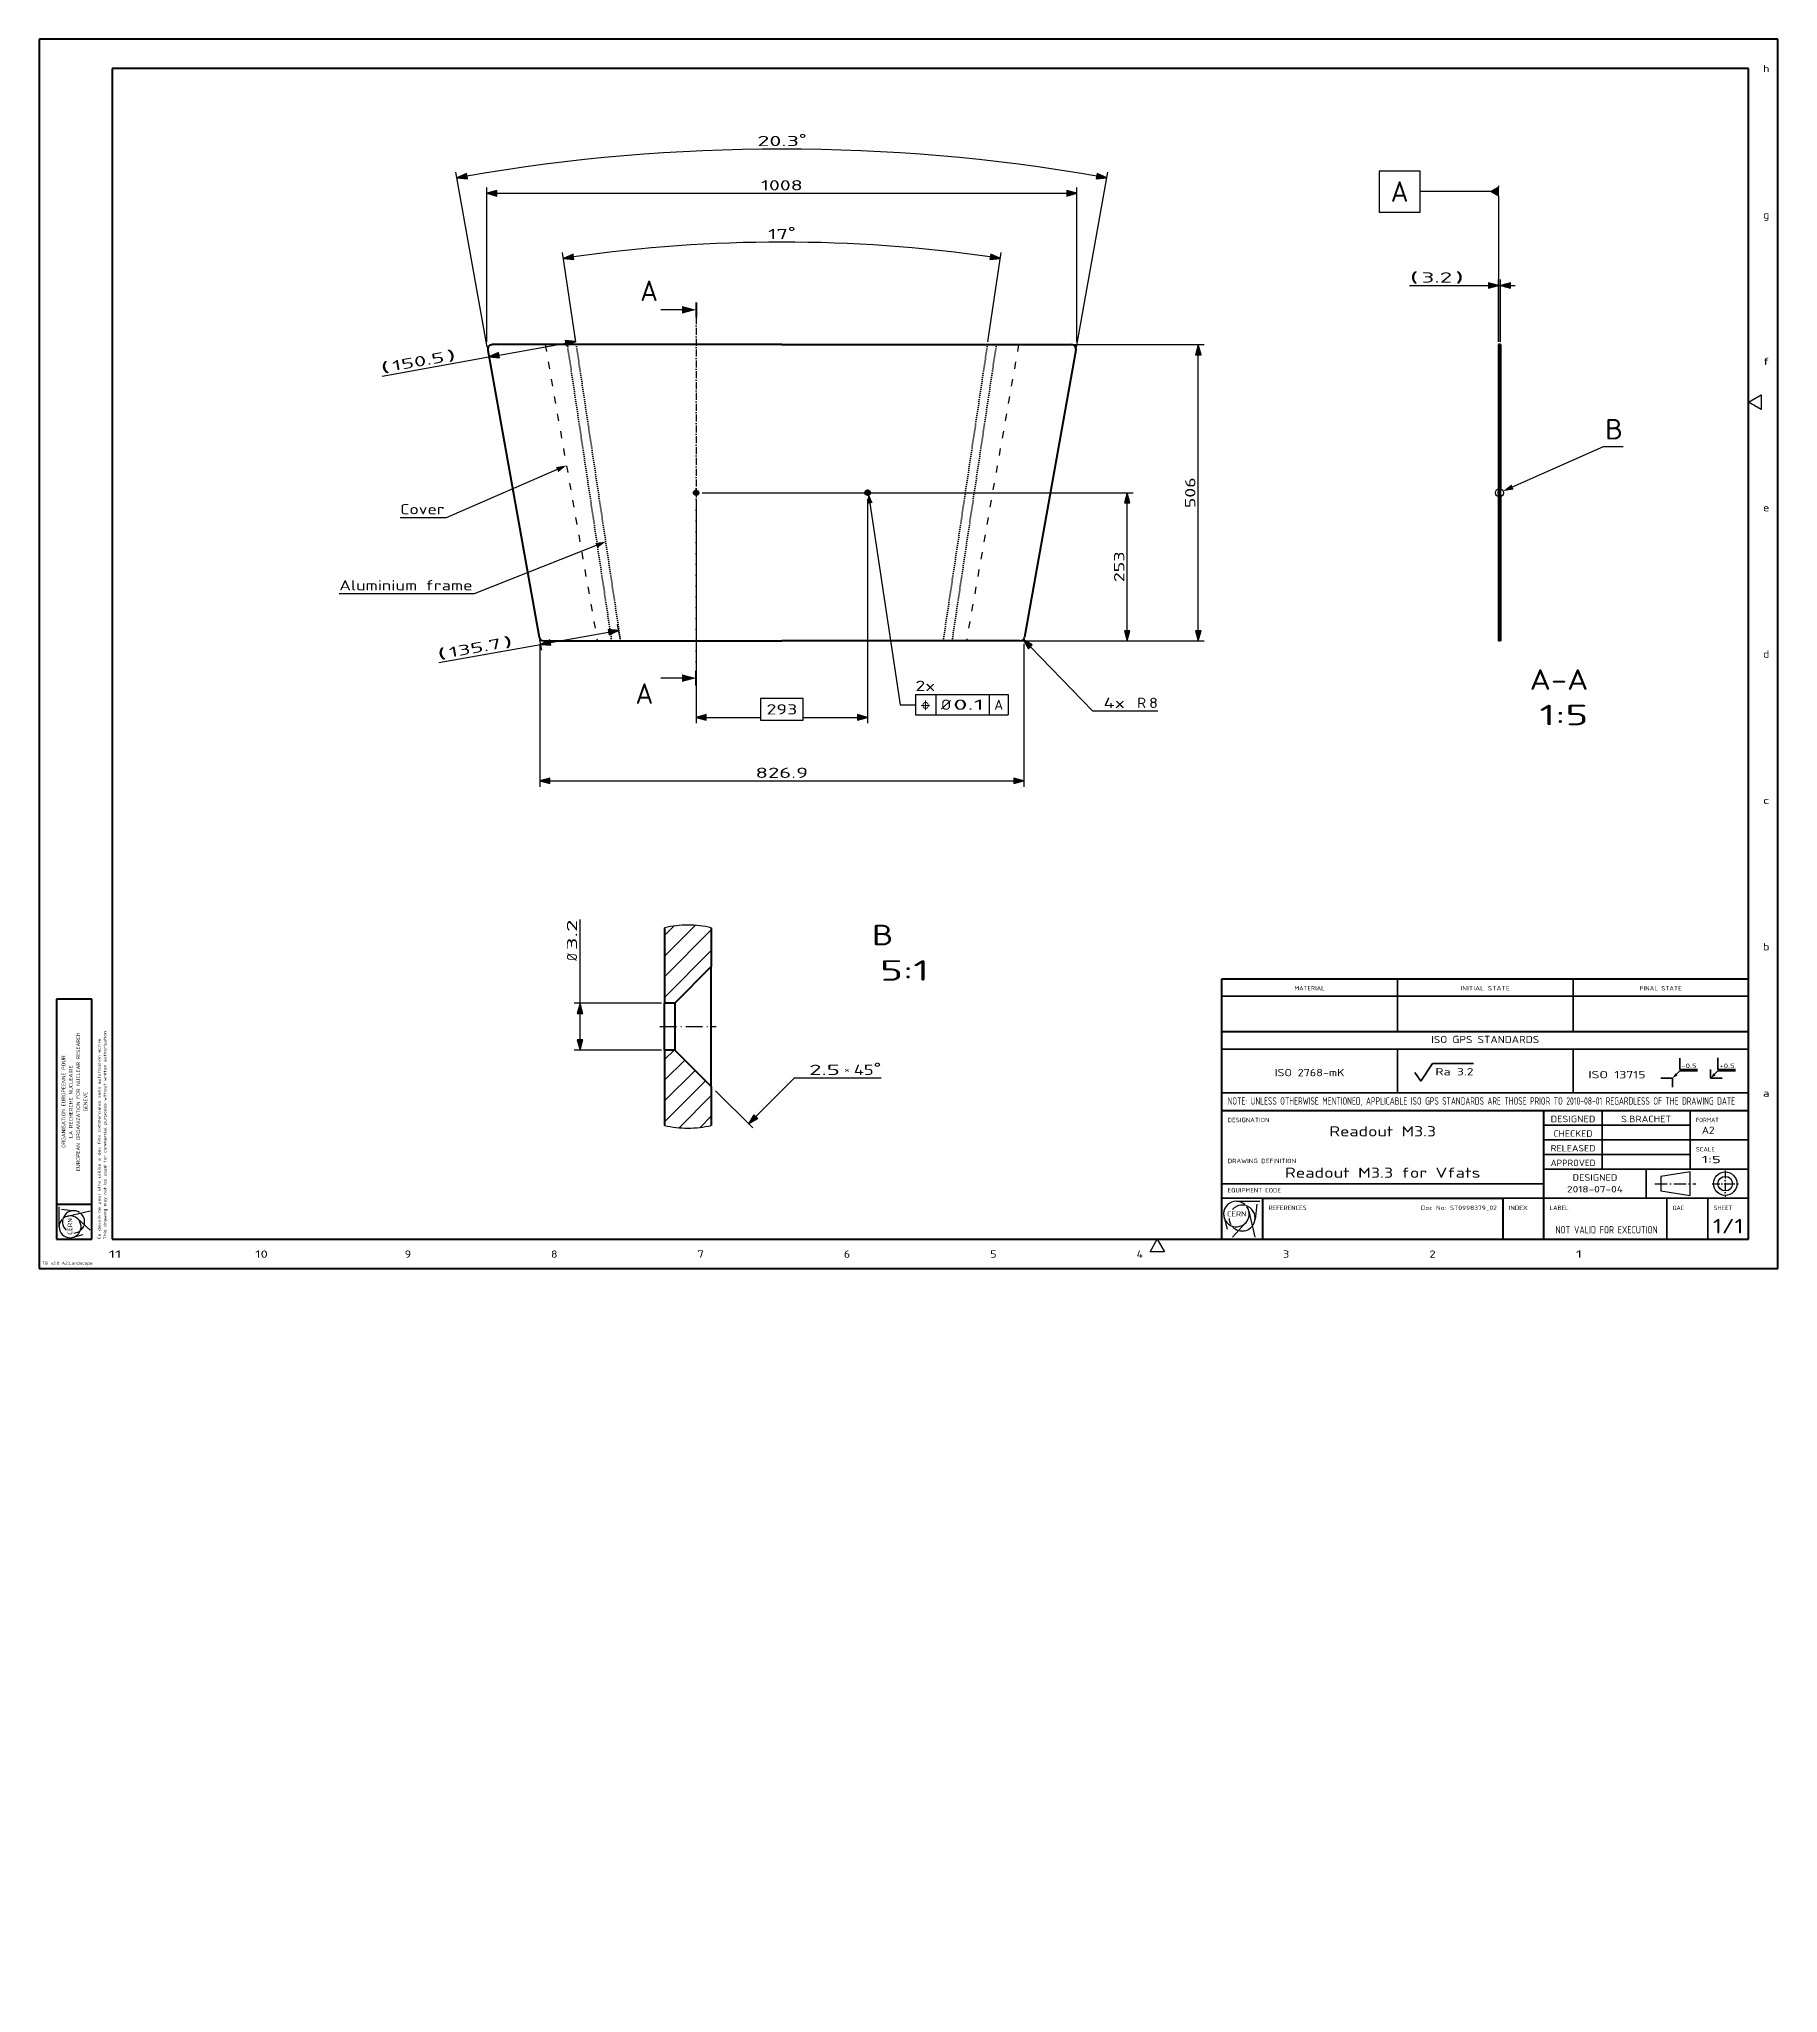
# Model space of a CAD drawing. Extents: x 0 to 594, y -247 to 420.
import ezdxf
from ezdxf.enums import TextEntityAlignment as Align

# ---------------------------------------------------------------- set-up
doc = ezdxf.new("R2010")
doc.units = 0
for name, pattern in [('DASHDOT', [18.5, 12, -3, 0.5, -3]), ('DASHSPACE', [30, 12, -18]), ('DOT', [3.5, 0.5, -3])]:
    doc.linetypes.add(name, pattern=pattern)
doc.layers.get('0').update_dxf_attribs({"lineweight": 13})
doc.styles.add('GDT', font='gdt.shx')
doc.styles.get("Standard").update_dxf_attribs({"font": 'isocp.shx'})
doc.dimstyles.get("Standard").update_dxf_attribs({"dimtxt": 2.5, "dimasz": 2.5, "dimexe": 1.25, "dimexo": 0.625, "dimtad": 1, "dimcen": 2.5, "dimadec": 0, "dimazin": 0, "dimtfac": 1, "dimtmove": 0, "dimatfit": 0, "dimfxl": 1, "dimarcsym": 0})

# ---------------------------------------------------------------- blocks, each defined once
blk = doc.blocks.new('*D67')
at = {"color": 7, "lineweight": 25}
for p, q in [((153.097577, 314.720718), (142.388629, 374.537955)), ((354.383929, 314.720718), (365.092877, 374.537955))]:
    blk.add_line(p, q, dxfattribs=at)
for points in [[(145.999799, 374.099234), (142.741083, 372.569254), (146.328192, 372.264908)], [(361.153314, 372.264908), (364.740424, 372.569254), (361.481708, 374.099234)]]:
    blk.add_lwpolyline(points, close=True, dxfattribs=at)
blk.add_arc((253.740753, -247.444919), 629.871826, 80.166313, 99.833685, dxfattribs=at)
for points in [[(145.999799, 374.099234), (142.741083, 372.569254), (145.999799, 374.099234), (146.328192, 372.264908)], [(361.153314, 372.264908), (364.740424, 372.569254), (361.153314, 372.264908), (361.481708, 374.099234)]]:
    blk.add_solid(points, dxfattribs=at)
for s, p, p2 in [('%%d', (259.579466, 384.12692), (262.146133, 384.12692)), ('20.3', (245.335374, 383.42692), (259.579466, 383.42692))]:
    blk.add_text(s, height=3.5, dxfattribs=at).set_placement(p, p2, align=Align.FIT)
blk = doc.blocks.new('*D68')
at = {"color": 7, "lineweight": 25}
for p, q in [((152.936877, 316.618326), (152.936877, 369.305728)), ((156.414209, 367.305728), (351.067297, 367.305728)), ((354.544629, 316.618326), (354.544629, 369.305728))]:
    blk.add_line(p, q, dxfattribs=at)
for points in [[(156.414209, 368.237466), (152.936877, 367.305728), (156.414209, 366.37399)], [(351.067297, 366.37399), (354.544629, 367.305728), (351.067297, 368.237466)]]:
    blk.add_lwpolyline(points, close=True, dxfattribs=at)
for points in [[(156.414209, 368.237466), (152.936877, 367.305728), (156.414209, 368.237466), (156.414209, 366.37399)], [(351.067297, 366.37399), (354.544629, 367.305728), (351.067297, 366.37399), (351.067297, 368.237466)]]:
    blk.add_solid(points, dxfattribs=at)
blk.add_text('1008', height=3.5, dxfattribs=at).set_placement((246.618707, 368.305728), (260.862799, 368.305728), align=Align.FIT)
blk = doc.blocks.new('*D69')
at = {"color": 7, "lineweight": 25}
for p, q in [((171.054474, 213.418326), (171.054474, 164.603165)), ((336.427032, 213.418326), (336.427032, 164.603165)), ((174.531805, 166.603165), (332.949701, 166.603165))]:
    blk.add_line(p, q, dxfattribs=at)
for points in [[(174.531805, 167.534927), (171.054474, 166.603165), (174.531805, 165.671426)], [(332.949701, 165.671426), (336.427032, 166.603165), (332.949701, 167.534927)]]:
    blk.add_lwpolyline(points, close=True, dxfattribs=at)
for points in [[(174.531805, 167.534927), (171.054474, 166.603165), (174.531805, 167.534927), (174.531805, 165.671426)], [(332.949701, 165.671426), (336.427032, 166.603165), (332.949701, 165.671426), (332.949701, 167.534927)]]:
    blk.add_solid(points, dxfattribs=at)
blk.add_text('826.9', height=3.5, dxfattribs=at).set_placement((244.750696, 167.603165), (262.730811, 167.603165), align=Align.FIT)
blk = doc.blocks.new('*D70')
at = {"color": 7, "lineweight": 25}
for p, q in [((353.632745, 315.618326), (397.994781, 315.618326)), ((395.994781, 217.89567), (395.994781, 312.140982)), ((336.088037, 214.418326), (397.994781, 214.418326))]:
    blk.add_line(p, q, dxfattribs=at)
for points in [[(396.926532, 312.140982), (395.994781, 315.618326), (395.063031, 312.140982)], [(395.063031, 217.89567), (395.994781, 214.418326), (396.926532, 217.89567)]]:
    blk.add_lwpolyline(points, close=True, dxfattribs=at)
for points in [[(396.926532, 312.140982), (395.994781, 315.618326), (396.926532, 312.140982), (395.063031, 312.140982)], [(395.063031, 217.89567), (395.994781, 214.418326), (395.063031, 217.89567), (396.926532, 217.89567)]]:
    blk.add_solid(points, dxfattribs=at)
blk.add_text('506', height=3.5, rotation=90.000003, dxfattribs=at).set_placement((394.994781, 259.764273), (394.994781, 270.272379), align=Align.FIT)
blk = doc.blocks.new('*D71')
at = {"color": 7, "lineweight": 25}
for p, q in [((226.506754, 265.018326), (373.718903, 265.018326)), ((371.718903, 217.89567), (371.718903, 261.540982)), ((254.740753, 214.418326), (373.718903, 214.418326))]:
    blk.add_line(p, q, dxfattribs=at)
for points in [[(372.650653, 261.540982), (371.718903, 265.018326), (370.787152, 261.540982)], [(370.787152, 217.89567), (371.718903, 214.418326), (372.650653, 217.89567)]]:
    blk.add_lwpolyline(points, close=True, dxfattribs=at)
for points in [[(372.650653, 261.540982), (371.718903, 265.018326), (372.650653, 261.540982), (370.787152, 261.540982)], [(370.787152, 217.89567), (371.718903, 214.418326), (370.787152, 217.89567), (372.650653, 217.89567)]]:
    blk.add_solid(points, dxfattribs=at)
blk.add_text('253', height=3.5, rotation=90.000003, dxfattribs=at).set_placement((370.718903, 234.464273), (370.718903, 244.972379), align=Align.FIT)
blk = doc.blocks.new('*D72')
at = {"color": 7, "lineweight": 25}
for p, q in [((338.625543, 212.376138), (359.875031, 190.497916)), ((359.875031, 190.497916), (382.206586, 190.497916))]:
    blk.add_line(p, q, dxfattribs=at)
blk.add_lwpolyline([(339.293921, 213.025308), (336.202795, 214.870572), (337.957159, 211.726968)], close=True, dxfattribs=at)
blk.add_solid([(339.293921, 213.025308), (336.202795, 214.870572), (339.293921, 213.025308), (337.957159, 211.726968)], dxfattribs=at)
for s, p, p2 in [('4x ', (363.626471, 191.497916), (374.134552, 191.497916)), ('R', (375.134552, 191.497916), (378.170563, 191.497916)), ('8', (379.170563, 191.497916), (382.206598, 191.497916))]:
    blk.add_text(s, height=3.5, dxfattribs=at).set_placement(p, p2, align=Align.FIT)
blk = doc.blocks.new('*D73')
at = {"color": 7, "lineweight": 25}
for p, q in [((224.440753, 262.95231), (224.440753, 186.283072)), ((283.040753, 262.95231), (283.040753, 186.283072)), ((227.918085, 188.283072), (246.486719, 188.283072)), ((260.994788, 188.283072), (279.563422, 188.283072))]:
    blk.add_line(p, q, dxfattribs=at)
for points in [[(246.486719, 194.783072), (246.486719, 187.283072), (260.994788, 187.283072), (260.994788, 194.783072)], [(227.918085, 189.21481), (224.440753, 188.283072), (227.918085, 187.351334)], [(279.563422, 187.351334), (283.040753, 188.283072), (279.563422, 189.21481)]]:
    blk.add_lwpolyline(points, close=True, dxfattribs=at)
for points in [[(227.918085, 189.21481), (224.440753, 188.283072), (227.918085, 189.21481), (227.918085, 187.351334)], [(279.563422, 187.351334), (283.040753, 188.283072), (279.563422, 187.351334), (279.563422, 189.21481)]]:
    blk.add_solid(points, dxfattribs=at)
blk.add_text('293', height=3.5, dxfattribs=at).set_placement((248.486719, 189.283072), (258.994788, 189.283072), align=Align.FIT)
blk = doc.blocks.new('*D74')
at = {"color": 7, "lineweight": 25}
for p, q in [((170.994733, 214.752017), (171.618311, 211.268912)), ((174.68877, 213.850406), (194.564612, 217.408707)), ((198.45636, 215.402652), (197.635065, 219.990201)), ((136.555634, 207.023502), (171.265863, 213.237564))]:
    blk.add_line(p, q, dxfattribs=at)
for points in [[(174.524573, 214.767545), (171.265857, 213.237613), (174.852966, 212.933218)], [(194.728802, 216.491568), (197.987518, 218.0215), (194.400409, 218.325894)]]:
    blk.add_lwpolyline(points, close=True, dxfattribs=at)
for points in [[(174.524573, 214.767545), (171.265857, 213.237613), (174.524573, 214.767545), (174.852966, 212.933218)], [(194.728802, 216.491568), (197.987518, 218.0215), (194.728802, 216.491568), (194.400409, 218.325894)]]:
    blk.add_solid(points, dxfattribs=at)
for s, p, p2 in [('135.7', (140.352264, 208.719107), (158.050989, 211.887662)), (')', (159.035333, 212.063882), (162.023846, 212.598941)), ('(', (136.379413, 208.007828), (139.367914, 208.542886))]:
    blk.add_text(s, height=3.5, rotation=10.149999, dxfattribs=at).set_placement(p, p2, align=Align.FIT)
blk = doc.blocks.new('*D75')
at = {"color": 7, "lineweight": 25}
for p, q in [((157.114948, 312.013052), (179.890985, 316.090591)), ((183.331921, 316.602652), (182.961438, 318.672086)), ((117.191388, 304.86564), (153.692029, 311.400259))]:
    blk.add_line(p, q, dxfattribs=at)
for points in [[(180.055176, 315.173453), (183.313892, 316.703384), (179.726782, 317.007779)], [(156.950745, 312.93024), (153.692029, 311.400259), (157.279138, 311.095914)]]:
    blk.add_lwpolyline(points, close=True, dxfattribs=at)
for points in [[(180.055176, 315.173453), (183.313892, 316.703384), (180.055176, 315.173453), (179.726782, 317.007779)], [(156.950745, 312.93024), (153.692029, 311.400259), (156.950745, 312.93024), (157.279138, 311.095914)]]:
    blk.add_solid(points, dxfattribs=at)
for s, p, p2 in [(')', (139.6711, 309.906021), (142.659601, 310.44108)), ('(', (117.015167, 305.849966), (120.003668, 306.385025)), ('150.5', (120.988019, 306.561246), (138.686749, 309.7298))]:
    blk.add_text(s, height=3.5, rotation=10.149999, dxfattribs=at).set_placement(p, p2, align=Align.FIT)
blk = doc.blocks.new('*D76')
at = {"color": 7, "lineweight": 25}
for p, q in [((183.360339, 316.607339), (178.806799, 347.075797)), ((324.121167, 316.607339), (328.674707, 347.075797))]:
    blk.add_line(p, q, dxfattribs=at)
for points in [[(182.403833, 346.533267), (179.102417, 345.097769), (182.679279, 344.690201)], [(324.802228, 344.690201), (328.379089, 345.097769), (325.077673, 346.533267)]]:
    blk.add_lwpolyline(points, close=True, dxfattribs=at)
blk.add_arc((253.740753, -154.319016), 504.96333, 81.894562, 98.105436, dxfattribs=at)
for points in [[(182.403833, 346.533267), (179.102417, 345.097769), (182.403833, 346.533267), (182.679279, 344.690201)], [(324.802228, 344.690201), (328.379089, 345.097769), (324.802228, 344.690201), (325.077673, 346.533267)]]:
    blk.add_solid(points, dxfattribs=at)
for s, p, p2 in [('17', (249.071397, 351.644351), (255.843443, 351.644351)), ('%%d', (255.843443, 352.344351), (258.410109, 352.344351))]:
    blk.add_text(s, height=3.5, dxfattribs=at).set_placement(p, p2, align=Align.FIT)
blk = doc.blocks.new('*D83')
at = {"color": 7, "lineweight": 25}
for p, q in [((468.185225, 335.820767), (495.08548, 335.820767)), ((498.562813, 316.618326), (498.562813, 337.820767)), ((498.562813, 335.820767), (499.202813, 335.820767)), ((499.202813, 316.618326), (499.202813, 337.820767)), ((502.680145, 335.820767), (504.202812, 335.820767))]:
    blk.add_line(p, q, dxfattribs=at)
for points in [[(495.08548, 334.889029), (498.562813, 335.820767), (495.08548, 336.752505)], [(502.680145, 336.752505), (499.202813, 335.820767), (502.680145, 334.889029)]]:
    blk.add_lwpolyline(points, close=True, dxfattribs=at)
for points in [[(495.08548, 334.889029), (498.562813, 335.820767), (495.08548, 334.889029), (495.08548, 336.752505)], [(502.680145, 336.752505), (499.202813, 335.820767), (502.680145, 336.752505), (502.680145, 334.889029)]]:
    blk.add_solid(points, dxfattribs=at)
for s, p, p2 in [('(', (468.185225, 336.820767), (471.221248, 336.820767)), (')', (483.729315, 336.820767), (486.765338, 336.820767)), ('3.2', (472.221248, 336.820767), (482.729315, 336.820767))]:
    blk.add_text(s, height=3.5, dxfattribs=at).set_placement(p, p2, align=Align.FIT)
blk = doc.blocks.new('*D90')
at = {"color": 7, "lineweight": 25}
for p, q in [((184.797382, 90.655968), (184.797382, 119.222862)), ((212.643494, 90.655968), (182.797382, 90.655968)), ((184.797382, 78.132774), (184.797382, 87.178185)), ((212.643494, 74.654991), (182.797382, 74.654991))]:
    blk.add_line(p, q, dxfattribs=at)
for points in [[(185.729132, 87.178185), (184.797382, 90.655968), (183.865635, 87.178185)], [(183.865635, 78.132774), (184.797382, 74.654991), (185.729132, 78.132774)]]:
    blk.add_lwpolyline(points, close=True, dxfattribs=at)
for points in [[(185.729132, 87.178185), (184.797382, 90.655968), (185.729132, 87.178185), (183.865635, 87.178185)], [(183.865635, 78.132774), (184.797382, 74.654991), (183.865635, 78.132774), (185.729132, 78.132774)]]:
    blk.add_solid(points, dxfattribs=at)
for s, p, p2 in [('3.2', (183.797383, 108.71505), (183.797383, 119.222862)), ('%%c', (183.797383, 105.148155), (183.797383, 107.714073))]:
    blk.add_text(s, height=3.5, rotation=90.000003, dxfattribs=at).set_placement(p, p2, align=Align.FIT)
blk = doc.blocks.new('BLOCK426')
at = {"color": 7, "lineweight": 25}
blk.add_text('1', height=2.5, dxfattribs=at).set_placement((524.91571, 3.690562), (527.08429, 3.690562), align=Align.FIT)
blk = doc.blocks.new('BLOCK427')
at = {"color": 7, "lineweight": 25}
blk.add_text('2', height=2.5, dxfattribs=at).set_placement((474.91571, 3.690562), (477.08429, 3.690562), align=Align.FIT)
blk = doc.blocks.new('BLOCK428')
at = {"color": 7, "lineweight": 25}
blk.add_text('3', height=2.5, dxfattribs=at).set_placement((424.91571, 3.690562), (427.08429, 3.690562), align=Align.FIT)
blk = doc.blocks.new('BLOCK429')
at = {"color": 7, "lineweight": 25}
blk.add_text('4', height=2.5, dxfattribs=at).set_placement((374.91571, 3.690562), (377.08429, 3.690562), align=Align.FIT)
blk = doc.blocks.new('BLOCK430')
at = {"color": 7, "lineweight": 25}
blk.add_text('5', height=2.5, dxfattribs=at).set_placement((324.91571, 3.690562), (327.08429, 3.690562), align=Align.FIT)
blk = doc.blocks.new('BLOCK431')
at = {"color": 7, "lineweight": 25}
blk.add_text('6', height=2.5, dxfattribs=at).set_placement((274.91571, 3.690562), (277.08429, 3.690562), align=Align.FIT)
blk = doc.blocks.new('BLOCK432')
at = {"color": 7, "lineweight": 25}
blk.add_text('7', height=2.5, dxfattribs=at).set_placement((224.91571, 3.690562), (227.084305, 3.690562), align=Align.FIT)
blk = doc.blocks.new('BLOCK433')
at = {"color": 7, "lineweight": 25}
blk.add_text('8', height=2.5, dxfattribs=at).set_placement((174.91571, 3.690562), (177.084305, 3.690562), align=Align.FIT)
blk = doc.blocks.new('BLOCK434')
at = {"color": 7, "lineweight": 25}
blk.add_text('9', height=2.5, dxfattribs=at).set_placement((124.915703, 3.690562), (127.08429, 3.690562), align=Align.FIT)
blk = doc.blocks.new('BLOCK435')
at = {"color": 7, "lineweight": 25}
blk.add_text('10', height=2.5, dxfattribs=at).set_placement((73.831413, 3.690562), (78.168587, 3.690562), align=Align.FIT)
blk = doc.blocks.new('BLOCK436')
at = {"color": 7, "lineweight": 25}
blk.add_text('11', height=2.5, dxfattribs=at).set_placement((23.831411, 3.690562), (28.168587, 3.690562), align=Align.FIT)
blk = doc.blocks.new('BLOCK437')
at = {"color": 7, "lineweight": 25}
blk.add_text('a', height=2.5, dxfattribs=at).set_placement((588.91571, 58.690563), (591.08429, 58.690563), align=Align.FIT)
blk = doc.blocks.new('BLOCK438')
at = {"color": 7, "lineweight": 25}
blk.add_text('b', height=2.5, dxfattribs=at).set_placement((588.91571, 108.690559), (591.08429, 108.690559), align=Align.FIT)
blk = doc.blocks.new('BLOCK439')
at = {"color": 7, "lineweight": 25}
blk.add_text('c', height=2.5, dxfattribs=at).set_placement((588.91571, 158.690567), (591.08429, 158.690567), align=Align.FIT)
blk = doc.blocks.new('BLOCK440')
at = {"color": 7, "lineweight": 25}
blk.add_text('d', height=2.5, dxfattribs=at).set_placement((588.91571, 208.690567), (591.08429, 208.690567), align=Align.FIT)
blk = doc.blocks.new('BLOCK441')
at = {"color": 7, "lineweight": 25}
blk.add_text('e', height=2.5, dxfattribs=at).set_placement((588.91571, 258.690552), (591.08429, 258.690552), align=Align.FIT)
blk = doc.blocks.new('BLOCK442')
at = {"color": 7, "lineweight": 25}
blk.add_text('f', height=2.5, dxfattribs=at).set_placement((588.91571, 308.690552), (591.08429, 308.690552), align=Align.FIT)
blk = doc.blocks.new('BLOCK443')
at = {"color": 7, "lineweight": 25}
blk.add_text('g', height=2.5, dxfattribs=at).set_placement((588.91571, 358.690552), (591.08429, 358.690552), align=Align.FIT)
blk = doc.blocks.new('BLOCK444')
at = {"color": 7, "lineweight": 25}
blk.add_text('h', height=2.5, dxfattribs=at).set_placement((588.91571, 408.690552), (591.08429, 408.690552), align=Align.FIT)
blk = doc.blocks.new('BLOCK445')
at = {"color": 7, "lineweight": 25}
blk.add_text('ORGANISATION EUROPEENNE POUR', height=1.3, rotation=90.000003, dxfattribs=at).set_placement((9.000001, 41.212677), (9, 72.787323), align=Align.FIT)
blk = doc.blocks.new('BLOCK446')
at = {"color": 7, "lineweight": 25}
blk.add_text('LA RECHERCHE NUCLEAIRE', height=1.3, rotation=90.000003, dxfattribs=at).set_placement((11.500001, 44.595676), (11.5, 69.404327), align=Align.FIT)
blk = doc.blocks.new('BLOCK447')
at = {"color": 7, "lineweight": 25}
blk.add_text('EUROPEAN ORGANIZATION FOR NUCLEAR RESEARCH', height=1.3, rotation=90.000003, dxfattribs=at).set_placement((14.000001, 33.319012), (13.999999, 80.680984), align=Align.FIT)
blk = doc.blocks.new('BLOCK448')
at = {"color": 7, "lineweight": 25}
blk.add_text('GENEVE', height=1.3, rotation=90.000003, dxfattribs=at).set_placement((16.5, 53.617004), (16.5, 60.382999), align=Align.FIT)
blk = doc.blocks.new('BLOCK449')
at = {"color": 7, "lineweight": 25}
blk.add_text('CERN', height=1.542, rotation=90.000003, dxfattribs=at).set_placement((11.322651, 11.542857), (11.322651, 17.230457), align=Align.FIT)
blk = doc.blocks.new('BLOCK450')
at = {"color": 7, "lineweight": 25}
blk.add_text('Ce dessin ne peut etre utilise a des fins commerciales sans autorisation ecrite', height=1, rotation=90.000003, dxfattribs=at).set_placement((21, 10), (20.999996, 78.527374), align=Align.FIT)
blk = doc.blocks.new('BLOCK451')
at = {"color": 7, "lineweight": 25}
blk.add_text('This drawing may not be used for commercial purposes without written authorisation', height=1, rotation=90.000003, dxfattribs=at).set_placement((23, 10), (22.999996, 81.129669), align=Align.FIT)
blk = doc.blocks.new('BLOCK452')
at = {"color": 7, "lineweight": 25}
blk.add_text('TB v2.0 A2:Landscape', height=1, dxfattribs=at).set_placement((1, 1.340058), (18.348705, 1.340058), align=Align.FIT)
blk = doc.blocks.new('BLOCK453')
at = {"color": 7, "lineweight": 25}
blk.add_text('DESIGNATION', height=1.5, dxfattribs=at).set_placement((406, 50), (420.312683, 50), align=Align.FIT)
blk = doc.blocks.new('BLOCK454')
at = {"color": 7, "lineweight": 25}
blk.add_text('Readout M3.3', height=3.5, dxfattribs=at).set_placement((440.783875, 45.143372), (477.216156, 45.143372), align=Align.FIT)
blk = doc.blocks.new('BLOCK455')
at = {"color": 7, "lineweight": 25}
blk.add_text('DRAWING DEFINITION', height=1.5, dxfattribs=at).set_placement((406, 36), (429.420746, 36), align=Align.FIT)
blk = doc.blocks.new('BLOCK456')
at = {"color": 7, "lineweight": 25}
blk.add_text('Readout M3.3 for Vfats', height=3.5, dxfattribs=at).set_placement((425.60376, 31), (492.39624, 31), align=Align.FIT)
blk = doc.blocks.new('BLOCK457')
at = {"color": 7, "lineweight": 25}
blk.add_text('EQUIPMENT CODE', height=1.5, dxfattribs=at).set_placement((406, 26), (424.216125, 26), align=Align.FIT)
blk = doc.blocks.new('BLOCK458')
at = {"color": 7, "lineweight": 25}
blk.add_text('REFERENCES', height=1.5, dxfattribs=at).set_placement((420, 20), (433.011536, 20), align=Align.FIT)
blk = doc.blocks.new('BLOCK459')
at = {"color": 7, "lineweight": 25}
blk.add_text('Doc No: ST0998379_02', height=1.5, dxfattribs=at).set_placement((471.976929, 20), (498, 20), align=Align.FIT)
blk = doc.blocks.new('BLOCK460')
at = {"color": 7, "lineweight": 25}
blk.add_text('INDEX', height=1.5, dxfattribs=at).set_placement((502, 20), (508.505768, 20), align=Align.FIT)
blk = doc.blocks.new('BLOCK461')
at = {"color": 7, "lineweight": 25}
blk.add_text('LABEL', height=1.5, dxfattribs=at).set_placement((516, 20), (522.505737, 20), align=Align.FIT)
blk = doc.blocks.new('BLOCK462')
at = {"color": 7, "lineweight": 25, "width": 0.7}
blk.add_text('NOT VALID FOR EXECUTION', height=2.5, dxfattribs=at).set_placement((518, 12), (552.914246, 12), align=Align.FIT)
blk = doc.blocks.new('BLOCK463')
at = {"color": 7, "lineweight": 25}
blk.add_text('QAC', height=1.5, dxfattribs=at).set_placement((558, 20), (561.903442, 20), align=Align.FIT)
blk = doc.blocks.new('BLOCK464')
at = {"color": 7, "lineweight": 25}
blk.add_text('SHEET', height=1.5, dxfattribs=at).set_placement((572, 20), (578.505737, 20), align=Align.FIT)
blk = doc.blocks.new('BLOCK465')
at = {"color": 7, "lineweight": 25, "width": 0.8}
blk.add_text('1/1', height=5, dxfattribs=at).set_placement((571.79541, 12), (582.204651, 12), align=Align.FIT)
blk = doc.blocks.new('BLOCK466')
at = {"color": 7, "lineweight": 25}
blk.add_text('SCALE', height=1.5, dxfattribs=at).set_placement((566, 40), (572.505737, 40), align=Align.FIT)
blk = doc.blocks.new('BLOCK467')
at = {"color": 7, "lineweight": 25}
blk.add_text('1:5', height=2.5, dxfattribs=at).set_placement((568, 36), (574.505737, 36), align=Align.FIT)
blk = doc.blocks.new('BLOCK468')
at = {"color": 7, "lineweight": 25}
blk.add_text('FORMAT', height=1.5, dxfattribs=at).set_placement((566, 50), (573.806946, 50), align=Align.FIT)
blk = doc.blocks.new('BLOCK469')
at = {"color": 7, "lineweight": 25}
blk.add_text('A2', height=2.5, dxfattribs=at).set_placement((568, 46), (572.337158, 46), align=Align.FIT)
blk = doc.blocks.new('BLOCK470')
at = {"color": 7, "lineweight": 25}
blk.add_text('DESIGNED', height=2.2, dxfattribs=at).set_placement((516.366577, 50), (531.633423, 50), align=Align.FIT)
blk = doc.blocks.new('BLOCK471')
at = {"color": 7, "lineweight": 25}
blk.add_text('S.BRACHET', height=2.2, dxfattribs=at).set_placement((540.412415, 50), (557.587646, 50), align=Align.FIT)
blk = doc.blocks.new('BLOCK472')
at = {"color": 7, "lineweight": 25}
blk.add_text('CHECKED', height=2.2, dxfattribs=at).set_placement((517.32074, 45), (530.67926, 45), align=Align.FIT)
blk = doc.blocks.new('BLOCK473')
at = {"color": 7, "lineweight": 25}
blk.add_text('RELEASED', height=2.2, dxfattribs=at).set_placement((516.366577, 40), (531.633423, 40), align=Align.FIT)
blk = doc.blocks.new('BLOCK474')
at = {"color": 7, "lineweight": 25}
blk.add_text('APPROVED', height=2.2, dxfattribs=at).set_placement((516.366577, 35), (531.633423, 35), align=Align.FIT)
blk = doc.blocks.new('BLOCK475')
at = {"color": 7, "lineweight": 25}
blk.add_text('DESIGNED', height=2.2, dxfattribs=at).set_placement((523.866577, 30), (539.133423, 30), align=Align.FIT)
blk = doc.blocks.new('BLOCK476')
at = {"color": 7, "lineweight": 25}
blk.add_text('2018-07-04', height=2.2, dxfattribs=at).set_placement((521.958191, 26), (541.041748, 26), align=Align.FIT)
blk = doc.blocks.new('BLOCK477')
at = {"color": 7, "lineweight": 25}
blk.add_text('CERN', height=1.8, dxfattribs=at).set_placement((405.799988, 17.788734), (412.439209, 17.788734), align=Align.FIT)
blk = doc.blocks.new('BLOCK478')
at = {"color": 7, "lineweight": 25}
blk.add_text('ISO GPS STANDARDS', height=2.5, dxfattribs=at).set_placement((475.567017, 77), (512.432983, 77), align=Align.FIT)
blk = doc.blocks.new('BLOCK479')
at = {"color": 7, "lineweight": 25, "width": 0.65}
blk.add_text('NOTE: UNLESS OTHERWISE MENTIONED, APPLICABLE ISO GPS STANDARDS ARE THOSE PRIOR TO 2010-08-01 REGARDLESS OF THE DRAWING DATE', height=2.5, dxfattribs=at).set_placement((406, 56), (579.378479, 56), align=Align.FIT)
blk = doc.blocks.new('BLOCK480')
at = {"color": 7, "lineweight": 25}
blk.add_text('ISO 2768-mK', height=2.5, dxfattribs=at).set_placement((422.072754, 65.690559), (445.927216, 65.690559), align=Align.FIT)
blk = doc.blocks.new('BLOCK481')
at = {"color": 7, "lineweight": 25}
blk.add_text('Ra 3.2', height=2.5, dxfattribs=at).set_placement((477, 66), (490.011536, 66), align=Align.FIT)
blk = doc.blocks.new('BLOCK482')
at = {"color": 7, "lineweight": 25}
blk.add_text('ISO 13715', height=2.5, dxfattribs=at).set_placement((529.241333, 65), (548.758606, 65), align=Align.FIT)
blk = doc.blocks.new('BLOCK483')
at = {"color": 7, "lineweight": 25}
blk.add_text('-0.5', height=1.5, dxfattribs=at).set_placement((561, 68.510086), (566.20459, 68.510086), align=Align.FIT)
blk = doc.blocks.new('BLOCK484')
at = {"color": 7, "lineweight": 25}
blk.add_text('+0.5', height=1.5, dxfattribs=at).set_placement((574, 68.510086), (579.20459, 68.510086), align=Align.FIT)
blk = doc.blocks.new('BLOCK485')
at = {"color": 7, "lineweight": 25}
blk.add_text('MATERIAL', height=1.5, dxfattribs=at).set_placement((428.79538, 95), (439.20459, 95), align=Align.FIT)
blk = doc.blocks.new('BLOCK486')
at = {"color": 7, "lineweight": 25}
blk.add_text('INITIAL STATE', height=1.5, dxfattribs=at).set_placement((485.542511, 95), (502.457489, 95), align=Align.FIT)
blk = doc.blocks.new('BLOCK487')
at = {"color": 7, "lineweight": 25}
blk.add_text('FINAL STATE', height=1.5, dxfattribs=at).set_placement((546.843689, 95), (561.156372, 95), align=Align.FIT)
blk = doc.blocks.new('BLOCK488')
at = {"color": 7, "lineweight": 25}
blk.add_line((559.366028, 66.366028), (560.5, 67.5), dxfattribs=at)
blk.add_solid([(559, 66.732056), (558, 65), (559.732056, 66)], dxfattribs=at)
blk = doc.blocks.new('BLOCK489')
at = {"color": 7, "lineweight": 25}
blk.add_line((572.366028, 66.366028), (573.5, 67.5), dxfattribs=at)
blk.add_solid([(572, 66.732056), (571, 65), (572.732056, 66)], dxfattribs=at)
blk = doc.blocks.new('BLOCK490')
at = {"color": 7, "lineweight": 50}
for p, q in [((-146.5, 2779.475586), (-146.5, 2754.475586)), ((-146.5, 2125.37085), (-146.5, 2150.37085))]:
    blk.add_line(p, q, dxfattribs=at)
at = {"color": 7, "lineweight": 25}
for p, q in [((-170.648148, 2766.975586), (-206.5, 2766.975586)), ((-170.648148, 2137.87085), (-206.5, 2137.87085))]:
    blk.add_line(p, q, dxfattribs=at)
at = {"color": 7, "linetype": 'DASHDOT', "lineweight": 25}
blk.add_line((-146.5, 2754.475586), (-146.5, 2150.37085), dxfattribs=at)
at = {"color": 7, "lineweight": 25}
for points in [[(-170.648148, 2760.505127), (-146.5, 2766.975586), (-170.648148, 2773.446045)], [(-170.648148, 2131.400391), (-146.5, 2137.87085), (-170.648148, 2144.341309)]]:
    blk.add_solid(points, dxfattribs=at)
for p, p2 in [((-242.000015, 2782), (-211.639786, 2782)), ((-250, 2094.000244), (-219.639771, 2094.000244))]:
    blk.add_text('A', height=35.000003, dxfattribs=at).set_placement(p, p2, align=Align.FIT)
blk = doc.blocks.new('BLOCK491')
at = {"color": 7, "lineweight": 25}
blk.add_lwpolyline([(-383.898499, 2494.089844), (-573.099487, 2411.765869), (-652.000061, 2411.765869)], dxfattribs=at)
blk.add_solid([(-382.039734, 2489.817871), (-367.955627, 2501.026855), (-385.757233, 2498.361816)], dxfattribs=at)
blk.add_text('Cover', height=17.500002, dxfattribs=at).set_placement((-652.000061, 2417.716797), (-576.099487, 2417.716797), align=Align.FIT)
blk = doc.blocks.new('BLOCK492')
at = {"color": 7, "lineweight": 25}
blk.add_lwpolyline([(-317.012451, 2364.449219), (-525.29834, 2281.765869), (-756.000061, 2281.765869)], dxfattribs=at)
blk.add_solid([(-315.293549, 2360.119141), (-300.852509, 2370.864258), (-318.731354, 2368.779297)], dxfattribs=at)
blk.add_text('Aluminium frame', height=17.500002, dxfattribs=at).set_placement((-756.000061, 2287.716797), (-528.29834, 2287.716797), align=Align.FIT)
blk = doc.blocks.new('BLOCK493')
at = {"color": 7, "linetype": 'DASHDOT', "lineweight": 25, "ltscale": 0.2665}
blk.add_line((-141.169998, 2454.5), (-151.830002, 2454.5), dxfattribs=at)
at = {"color": 7, "linetype": 'DASHDOT', "lineweight": 25, "ltscale": 0.266504}
blk.add_line((-146.5, 2459.830078), (-146.5, 2449.169922), dxfattribs=at)
blk = doc.blocks.new('BLOCK494')
at = {"color": 7, "linetype": 'DASHDOT', "lineweight": 25, "ltscale": 0.2665}
blk.add_line((151.830002, 2454.5), (141.169998, 2454.5), dxfattribs=at)
at = {"color": 7, "linetype": 'DASHDOT', "lineweight": 25, "ltscale": 0.266504}
blk.add_line((146.5, 2459.830078), (146.5, 2449.169922), dxfattribs=at)
blk = doc.blocks.new('BLOCK495')
at = {"color": 7, "lineweight": 25}
for p, q in [((228.000015, 2110), (228.000015, 2075)), ((228.000015, 2110), (386.72049, 2110)), ((263.000031, 2110), (263.000031, 2075)), ((354.040375, 2110), (354.040375, 2075)), ((386.72049, 2110), (386.72049, 2075)), ((228.000015, 2075), (386.72049, 2075))]:
    blk.add_line(p, q, dxfattribs=at)
blk.add_lwpolyline([(150.452515, 2436.48877), (202.000015, 2092.5), (228.000015, 2092.5)], dxfattribs=at)
blk.add_solid([(155.059814, 2437.179199), (147.875854, 2453.68335), (145.845215, 2435.79834)], dxfattribs=at)
for s, p, p2 in [('2x', (228.000015, 2115.951172), (261.86026, 2115.951172)), ('%%c', (271.750031, 2083.75), (289.250031, 2083.75)), ('0.1', (292.750031, 2083.75), (345.290375, 2083.75)), ('A', (362.790375, 2083.75), (377.97049, 2083.75))]:
    blk.add_text(s, height=17.500002, dxfattribs=at).set_placement(p, p2, align=Align.FIT)
at = {"color": 7, "lineweight": 25, "style": 'GDT'}
blk.add_text('j', height=17.500002, dxfattribs=at).set_placement((236.750015, 2083.75), (254.250015, 2083.75), align=Align.FIT)
blk = doc.blocks.new('BLOCK496')
at = {"color": 7, "lineweight": 50}
for p, q in [((0, 2707.5), (-494.459961, 2707.5)), ((0, 2707.5), (494.459961, 2707.5)), ((-502.334759, 2698.090194), (-414.611223, 2208.090194)), ((502.334759, 2698.090194), (414.611223, 2208.090194)), ((-406.736425, 2201.5), (0, 2201.5)), ((406.736425, 2201.5), (0, 2201.5))]:
    blk.add_line(p, q, dxfattribs=at)
at = {"color": 7, "linetype": 'DASHSPACE', "lineweight": 25}
for p, q in [((-404.36239, 2707.5), (-315.140938, 2201.5)), ((404.36239, 2707.5), (315.140938, 2201.5))]:
    blk.add_line(p, q, dxfattribs=at)
at = {"color": 7, "linetype": 'DOT', "lineweight": 25}
for p, q in [((-366.329622, 2707.5), (-290.707415, 2201.5)), ((-351.16303, 2707.5), (-275.540824, 2201.5)), ((351.16303, 2707.5), (275.540824, 2201.5)), ((366.329622, 2707.5), (290.707415, 2201.5))]:
    blk.add_line(p, q, dxfattribs=at)
at = {"color": 7, "lineweight": 50}
for centre, radius in [((-146.5, 2454.5), 4.1), ((-146.5, 2454.5), 1.6), ((146.5, 2454.5), 4.1), ((146.5, 2454.5), 1.6)]:
    blk.add_circle(centre, radius, dxfattribs=at)
for centre, start, end in [((-494.459961, 2699.5), 90, 190.15), ((494.459961, 2699.5), 349.85, 450), ((-406.736425, 2209.5), 190.15, 270), ((406.736425, 2209.5), 270, 349.85)]:
    blk.add_arc(centre, 8, start, end, dxfattribs=at)
blk = doc.blocks.new('BLOCK497')
at = {"color": 7, "lineweight": 25}
blk.add_lwpolyline([(23.817032, 2464.39624), (179.214203, 2533.614502), (212.574432, 2533.614502)], dxfattribs=at)
blk.add_circle((1.59975, 2454.5), 6.934987, dxfattribs=at)
blk.add_solid([(21.921448, 2468.651855), (7.934708, 2457.321777), (25.712631, 2460.140625)], dxfattribs=at)
blk.add_text('B', height=35.000003, dxfattribs=at).set_placement((182.214203, 2545.566895), (212.574432, 2545.566895), align=Align.FIT)
blk = doc.blocks.new('BLOCK498')
at = {"color": 7, "lineweight": 25}
for s, p, p2 in [('  A-A', (1.6, 2117.933594), (153.401184, 2117.933594)), ('  1:5', (1.6, 2057.414795), (153.401184, 2057.414795))]:
    blk.add_text(s, height=35.000003, dxfattribs=at).set_placement(p, p2, align=Align.FIT)
blk = doc.blocks.new('BLOCK499')
at = {"color": 7, "lineweight": 25}
for p, q in [((0, 2979), (0, 2976.5)), ((-12.990381, 2969), (-134, 2969)), ((0, 2961.5), (0, 2712.5))]:
    blk.add_line(p, q, dxfattribs=at)
for points in [[(-204, 3004), (-204, 2934), (-134, 2934), (-134, 3004)], [(0, 2976.5), (-12.990381, 2969), (0, 2961.5)]]:
    blk.add_lwpolyline(points, close=True, dxfattribs=at)
blk.add_solid([(0, 2976.5), (-12.990381, 2969), (0, 2976.5), (0, 2961.5)], dxfattribs=at)
at = {"color": 7, "lineweight": 70}
blk.add_text('A', height=35, dxfattribs=at).set_placement((-184.180115, 2951.5), (-153.819885, 2951.5), align=Align.FIT)
blk = doc.blocks.new('BLOCK500')
at = {"color": 7, "lineweight": 50}
for p, q in [((0, 2707.5), (0, 2456.1)), ((3.2, 2707.5), (0, 2707.5)), ((3.2, 2707.5), (3.2, 2458.6)), ((0, 2453.732919), (0, 2456.1)), ((0.7, 2456.1), (0, 2456.1)), ((0, 2452.9), (0, 2453.732919)), ((0, 2452.9), (0, 2201.5)), ((0.7, 2452.9), (0, 2452.9)), ((0.7, 2456.1), (3.2, 2458.6)), ((0.7, 2456.1), (0.7, 2453.732919)), ((0.7, 2453.732919), (0.7, 2452.9)), ((0.7, 2452.9), (3.2, 2450.4)), ((3.2, 2452.534355), (3.2, 2458.6)), ((3.2, 2450.4), (3.2, 2452.534355)), ((3.2, 2450.4), (3.2, 2201.5)), ((3.2, 2201.5), (0, 2201.5))]:
    blk.add_line(p, q, dxfattribs=at)
blk = doc.blocks.new('BLOCK501')
at = {"color": 7, "lineweight": 25}
for p, q in [((0, 2687.005859), (3.2, 2690.205811)), ((0, 2651.650391), (3.2, 2654.850342)), ((0, 2616.295166), (3.2, 2619.495117)), ((0, 2580.939697), (3.2, 2584.139648)), ((0, 2545.584473), (3.2, 2548.784424)), ((0, 2510.229004), (3.2, 2513.428955)), ((0, 2474.873779), (3.2, 2478.07373))]:
    blk.add_line(p, q, dxfattribs=at)
blk = doc.blocks.new('BLOCK502')
at = {"color": 7, "lineweight": 25}
for p, q in [((0, 2439.518311), (3.2, 2442.718506)), ((0, 2404.163086), (3.2, 2407.363037)), ((0, 2368.807617), (3.2, 2372.007813)), ((0, 2333.452393), (3.2, 2336.652344)), ((0, 2298.096924), (3.2, 2301.297119)), ((0, 2262.741699), (3.2, 2265.94165)), ((0, 2227.386475), (3.2, 2230.586426))]:
    blk.add_line(p, q, dxfattribs=at)
blk = doc.blocks.new('BLOCK503')
at = {"color": 7, "lineweight": 25}
for s, p, p2 in [('  B', (12, 2460.057373), (15.643229, 2460.057373)), ('  5:1', (12, 2457.636719), (18.072046, 2457.636719))]:
    blk.add_text(s, height=1.4, dxfattribs=at).set_placement(p, p2, align=Align.FIT)
blk = doc.blocks.new('BLOCK504')
at = {"color": 7, "lineweight": 25}
for p, q in [((6.235309, 2448.348145), (8.882787, 2450.99585)), ((8.882787, 2450.99585), (14.802143, 2450.99585)), ((3.482843, 2450.117188), (6.026367, 2447.57373))]:
    blk.add_line(p, q, dxfattribs=at)
blk.add_lwpolyline([(6.103525, 2448.47998), (5.743525, 2447.856445), (6.367063, 2448.216553)], close=True, dxfattribs=at)
blk.add_solid([(6.103525, 2448.47998), (5.743525, 2447.856445), (6.103525, 2448.47998), (6.367063, 2448.216553)], dxfattribs=at)
for s, height, p, p2 in [('2.5', 0.7, (9.882787, 2451.195557), (11.984401, 2451.195557)), ('×', 0.35, (12.284401, 2451.370605), (12.634401, 2451.370605)), ('45', 0.7, (12.934401, 2451.195557), (14.288811, 2451.195557)), ('%%d', 0.7, (14.288811, 2451.335693), (14.802143, 2451.335693))]:
    blk.add_text(s, height=height, dxfattribs=at).set_placement(p, p2, align=Align.FIT)
blk = doc.blocks.new('BLOCK505')
at = {"color": 7, "lineweight": 50}
for p, q in [((0, 2461.247951), (0, 2456.1)), ((3.2, 2461.247833), (3.2, 2458.6)), ((0.7, 2456.1), (3.2, 2458.6)), ((3.2, 2452.534355), (3.2, 2458.6)), ((0, 2453.732919), (0, 2456.1)), ((0.7, 2456.1), (0, 2456.1)), ((0.7, 2456.1), (0.7, 2453.732919)), ((0, 2452.9), (0, 2453.732919)), ((0.7, 2453.732919), (0.7, 2452.9)), ((0, 2452.9), (0, 2447.752049)), ((0.7, 2452.9), (0, 2452.9)), ((0.7, 2452.9), (3.2, 2450.4)), ((3.2, 2450.4), (3.2, 2452.534355)), ((3.2, 2450.4), (3.2, 2447.752167))]:
    blk.add_line(p, q, dxfattribs=at)
at = {"color": 7, "linetype": 'DASHDOT', "lineweight": 25}
for start, end in [(76.658754, 103.337001), (256.662999, 283.341246)]:
    blk.add_arc((1.59975, 2454.5), 6.934987, start, end, dxfattribs=at)
blk = doc.blocks.new('BLOCK506')
at = {"color": 7, "lineweight": 25}
for p, q in [((0, 2459.317383), (2.097597, 2461.415039)), ((0, 2460.731689), (0.632786, 2461.364502)), ((0, 2457.903076), (3.2, 2461.103271)), ((0, 2456.489014), (3.2, 2459.688965))]:
    blk.add_line(p, q, dxfattribs=at)
blk = doc.blocks.new('BLOCK507')
at = {"color": 7, "lineweight": 25}
for p, q in [((0, 2452.246338), (0.653683, 2452.899902)), ((0, 2450.832031), (1.383948, 2452.216064)), ((0, 2449.417969), (2.091055, 2451.509033)), ((0, 2448.003662), (2.798162, 2450.801758)), ((1.004118, 2447.593506), (3.2, 2449.789551)), ((2.442097, 2447.617432), (3.2, 2448.375244))]:
    blk.add_line(p, q, dxfattribs=at)

msp = doc.modelspace()

# ---------------------------------------------------------------- linework, layer by layer
at = {"color": 7, "lineweight": 70}
for p, q in [((594, 420), (0, 420)), ((0, 420), (0, 0)), ((594, 0), (594, 420)), ((584, 410), (25, 410)), ((25, 410), (25, 10)), ((584, 10), (584, 410)), ((18, 92), (6, 92)), ((6, 92), (6, 10)), ((18, 10), (18, 92)), ((6, 22), (18, 22)), ((6, 10), (18, 10)), ((25, 10), (584, 10)), ((0, 0), (594, 0))]:
    msp.add_line(p, q, dxfattribs=at)
at = {"color": 7, "lineweight": 25}
for p, q in [((584, 296), (588.33, 298.5)), ((588.33, 293.5), (584, 296)), ((588.33, 298.5), (588.33, 293.5)), ((564, 33), (554, 31.5)), ((554, 31.5), (554, 26.5)), ((564, 25), (564, 33)), ((6.857143, 14.285714), (6.857143, 21.142857)), ((7.693714, 20.250571), (12.198, 19.760286)), ((409, 23), (417, 23)), ((415.959, 22.024), (415.387, 16.769)), ((554, 26.5), (564, 25)), ((9.755143, 17.934571), (17.4, 19.685714)), ((13.130571, 17.05), (17.4, 13.145714)), ((404.791, 17.454), (405.91, 13.45)), ((412.225, 15.681), (407.67, 10.7)), ((413.257, 19.619), (415.3, 10.7)), ((11.610857, 10.678), (15.042857, 11.637143)), ((379.5, 5.67), (382, 10)), ((382, 10), (384.5, 5.67)), ((384.5, 5.67), (379.5, 5.67))]:
    msp.add_line(p, q, dxfattribs=at)
at = {"color": 7, "linetype": 'DASHDOT', "lineweight": 25, "ltscale": 0.019203}
msp.add_line((498.498703, 265.018326), (499.266823, 265.018326), dxfattribs=at)
at = {"color": 7, "lineweight": 50}
for p, q in [((404, 81), (404, 99)), ((404, 99), (584, 99)), ((404, 54), (404, 81)), ((404, 81), (584, 81)), ((404, 10), (404, 54)), ((404, 54), (584, 54)), ((514, 10), (514, 54)), ((418, 10), (418, 24)), ((418, 24), (500, 24)), ((500, 24), (500, 10))]:
    msp.add_line(p, q, dxfattribs=at)
at = {"color": 7, "lineweight": 35}
for p, q in [((404, 99), (584, 99)), ((464, 81), (464, 99)), ((524, 81), (524, 99)), ((404, 93), (584, 93)), ((404, 75), (584, 75)), ((464, 60), (464, 75)), ((524, 60), (524, 75)), ((470, 67), (472, 64)), ((472, 64), (476, 70)), ((476, 70), (490, 70)), ((560.5, 68), (560.5, 71.9)), ((566.5, 68), (560.5, 68)), ((566.5, 67.5), (560.5, 67.5)), ((571, 68), (571, 65)), ((573.5, 68), (573.5, 72)), ((579.5, 68), (573.5, 68)), ((579.5, 67.5), (573.5, 67.5)), ((554, 65), (558, 65)), ((558, 65), (558, 62)), ((571, 65), (575, 65)), ((404, 60), (584, 60)), ((534, 34), (534, 54)), ((564, 34), (564, 54)), ((514, 49), (564, 49)), ((514, 44), (584, 44)), ((514, 39), (564, 39)), ((514, 24), (514, 34)), ((514, 34), (584, 34)), ((549, 24), (549, 34)), ((404, 29), (514, 29)), ((404, 24), (584, 24)), ((556, 10), (556, 24)), ((570, 10), (570, 24))]:
    msp.add_line(p, q, dxfattribs=at)
at = {"color": 7, "linetype": 'DASHDOT', "lineweight": 25, "ltscale": 0.480075}
msp.add_line((212.040744, 82.655479), (231.243744, 82.655479), dxfattribs=at)
at = {"color": 7, "linetype": 'DASHDOT', "lineweight": 25, "ltscale": 0.225}
for p, q in [((576, 33.5), (576, 24.5)), ((571.5, 29), (580.5, 29))]:
    msp.add_line(p, q, dxfattribs=at)
at = {"color": 7, "linetype": 'DASHDOT', "lineweight": 25, "ltscale": 0.35}
msp.add_line((552, 29), (566, 29), dxfattribs=at)
at = {"color": 7, "lineweight": 25}
for radius in [4, 2.5]:
    msp.add_circle((576, 29), radius, dxfattribs=at)
for centre, radius, start, end in [((409, 18.63), 4.37, 47.876, 394.911), ((10.602857, 14.285714), 3.745714, 137.876, 484.911)]:
    msp.add_arc(centre, radius, start, end, dxfattribs=at)
for centre, major_axis, start_param, end_param in [((11.791714, 15.964857), (0, 3.817714), 5.7102635269, 8.6835889873), ((410.959, 17.243), (4.454, 0), 5.7102635269, 8.6835889873), ((11.791714, 15.964857), (0, 3.817714), 4.506283049, 5.5609506094), ((11.791714, 15.964857), (0, 3.817714), 3.9037779379, 4.3817363536), ((410.959, 17.243), (4.454, 0), 3.1706174791, 3.673115224), ((410.959, 17.243), (4.454, 0), 3.9037779379, 4.3817363536), ((410.959, 17.243), (4.454, 0), 4.506283049, 5.5609506094), ((11.791714, 15.964857), (0, 3.817714), 3.1706174791, 3.673115224)]:
    msp.add_ellipse(centre, major_axis=major_axis, ratio=0.991917, start_param=start_param, end_param=end_param, dxfattribs=at)

# ---------------------------------------------------------------- block references
at = {"lineweight": 0}
for name in ['BLOCK444', 'BLOCK443', 'BLOCK442', 'BLOCK441', 'BLOCK440', 'BLOCK439', 'BLOCK438', 'BLOCK485', 'BLOCK486', 'BLOCK487', 'BLOCK447', 'BLOCK451', 'BLOCK450', 'BLOCK478', 'BLOCK445', 'BLOCK446', 'BLOCK480', 'BLOCK481', 'BLOCK482', 'BLOCK488', 'BLOCK483', 'BLOCK489', 'BLOCK484', 'BLOCK448', 'BLOCK437', 'BLOCK479', 'BLOCK453', 'BLOCK454', 'BLOCK470', 'BLOCK472', 'BLOCK471', 'BLOCK468', 'BLOCK469', 'BLOCK473', 'BLOCK466', 'BLOCK455', 'BLOCK456', 'BLOCK474', 'BLOCK467', 'BLOCK457', 'BLOCK476', 'BLOCK475', 'BLOCK458', 'BLOCK459', 'BLOCK460', 'BLOCK461', 'BLOCK463', 'BLOCK464', 'BLOCK449', 'BLOCK477', 'BLOCK462', 'BLOCK465', 'BLOCK452', 'BLOCK436', 'BLOCK435', 'BLOCK434', 'BLOCK433', 'BLOCK432', 'BLOCK431', 'BLOCK430', 'BLOCK429', 'BLOCK428', 'BLOCK427', 'BLOCK426']:
    msp.add_blockref(name, (0, 0), dxfattribs=at)
for name, p, xscale, yscale, zscale in [('BLOCK499', (498.562813, -225.881674), 0.2, 0.2, 0.2), ('BLOCK490', (253.740753, -225.881674), 0.2, 0.2, 0.2), ('BLOCK496', (253.740753, -225.881674), 0.2, 0.2, 0.2), ('BLOCK500', (498.562813, -225.881674), 0.2, 0.2, 0.2), ('BLOCK501', (498.562813, -225.881674), 0.2, 0.2, 0.2), ('BLOCK497', (498.562813, -225.881674), 0.2, 0.2, 0.2), ('BLOCK491', (253.740753, -225.881674), 0.2, 0.2, 0.2), ('BLOCK493', (253.740753, -225.881674), 0.2, 0.2, 0.2), ('BLOCK494', (253.740753, -225.881674), 0.2, 0.2, 0.2), ('BLOCK495', (253.740753, -225.881674), 0.2, 0.2, 0.2), ('BLOCK502', (498.562813, -225.881674), 0.2, 0.2, 0.2), ('BLOCK492', (253.740753, -225.881674), 0.2, 0.2, 0.2), ('BLOCK498', (498.562813, -225.881674), 0.2, 0.2, 0.2), ('BLOCK505', (213.643494, -12189.844521), 5, 5, 5), ('BLOCK506', (213.643494, -12189.844521), 5, 5, 5), ('BLOCK503', (213.643494, -12189.844521), 5, 5, 5), ('BLOCK507', (213.643494, -12189.844521), 5, 5, 5), ('BLOCK504', (213.643494, -12189.844521), 5, 5, 5)]:
    msp.add_blockref(name, p, dxfattribs=dict(at, xscale=xscale, yscale=yscale, zscale=zscale))

# ---------------------------------------------------------------- dimensions: what is measured, and where the dimension line sits
at = {"color": 0, "lineweight": 0}
for base, line1, line2, picture, middle in [((290.913266, 381.329072), ((253.740753, -247.444919), (354.207705, 313.736365)), ((253.740753, -247.444919), (153.273801, 313.736365)), '*D67', (253.740753, 382.426915)), ((278.701518, 350.027047), ((253.740753, -154.319014), (323.973359, 315.618326)), ((253.740753, -154.319014), (183.508147, 315.618326)), '*D76', (253.740753, 350.64434))]:
    dim = msp.add_angular_dim_2l(base=base, line1=line1, line2=line2, dimstyle='STANDARD', override={"dimtxsty": 'STANDARD'}, dxfattribs=at)
    dim.commit()
    dim.dimension.update_dxf_attribs({"geometry": picture, "text_midpoint": middle, "dimtype": 162})
for base, p1, p2, angle, picture, middle, dimtype in [((152.936878, 367.305734), (354.544628, 315.618326), (152.936878, 315.618326), 180, '*D68', (253.740753, 367.305734), 161), ((395.994783, 315.618326), (335.088038, 214.418326), (352.632745, 315.618326), 89.999523, '*D70', (395.994783, 265.018326), 160), ((224.440753, 188.283072), (283.040753, 263.952326), (224.440753, 263.952326), 180, '*D73', (253.740753, 188.283072), 161), ((371.718904, 214.418326), (225.506753, 265.018326), (253.740753, 214.418326), 269.998569, '*D71', (371.718904, 239.718326), 160), ((336.427032, 166.603168), (171.054474, 214.418326), (336.427032, 214.418326), 0, '*D69', (253.740753, 166.603168), 161)]:
    dim = msp.add_linear_dim(base=base, p1=p1, p2=p2, angle=angle, dimstyle='STANDARD', override={"dimlfac": 5, "dimtxsty": 'STANDARD'}, dxfattribs=at)
    dim.commit()
    dim.dimension.update_dxf_attribs({"geometry": picture, "text_midpoint": middle, "dimtype": dimtype, "oblique_angle": 89.999523})
for base, p1, p2, angle, text, override, picture, middle, dimtype in [((498.562813, 335.820767), (499.202813, 315.618326), (498.562813, 315.618326), 180, '(<>)', {"dimlfac": 5, "dimtxsty": 'STANDARD'}, '*D83', (477.475281, 335.820767), 161), ((153.692028, 311.400261), (183.508147, 315.618326), (153.339577, 313.36896), 190.148992, '(<>)', {"dimlfac": 5, "dimtxsty": 'STANDARD'}, '*D75', (130.01361, 307.16117), 160), ((171.265856, 213.237601), (198.632588, 214.418326), (170.818509, 215.736365), 190.148992, '(<>)', {"dimlfac": 5, "dimtxsty": 'STANDARD'}, '*D74', (149.377851, 209.319044), 160), ((184.797383, 90.655479), (213.643494, 74.655479), (213.643494, 90.655479), 90, '%%c<>', {"dimlfac": 0.2, "dimtxsty": 'STANDARD'}, '*D90', (184.797383, 112.185387), 161)]:
    dim = msp.add_linear_dim(base=base, p1=p1, p2=p2, angle=angle, text=text, dimstyle='STANDARD', override=override, dxfattribs=at)
    dim.commit()
    dim.dimension.update_dxf_attribs({"geometry": picture, "text_midpoint": middle, "dimtype": dimtype, "oblique_angle": 89.999523})
dim = msp.add_radius_dim(center=(335.088038, 216.018326), mpoint=(336.202797, 214.870583), text='4x <>', dimstyle='STANDARD', override={"dimlfac": 5, "dimtxsty": 'STANDARD'}, dxfattribs=at)
dim.commit()
dim.dimension.update_dxf_attribs({"geometry": '*D72', "text_midpoint": (364.831278, 185.395027), "dimtype": 164})

doc.saveas('drawing.dxf')
